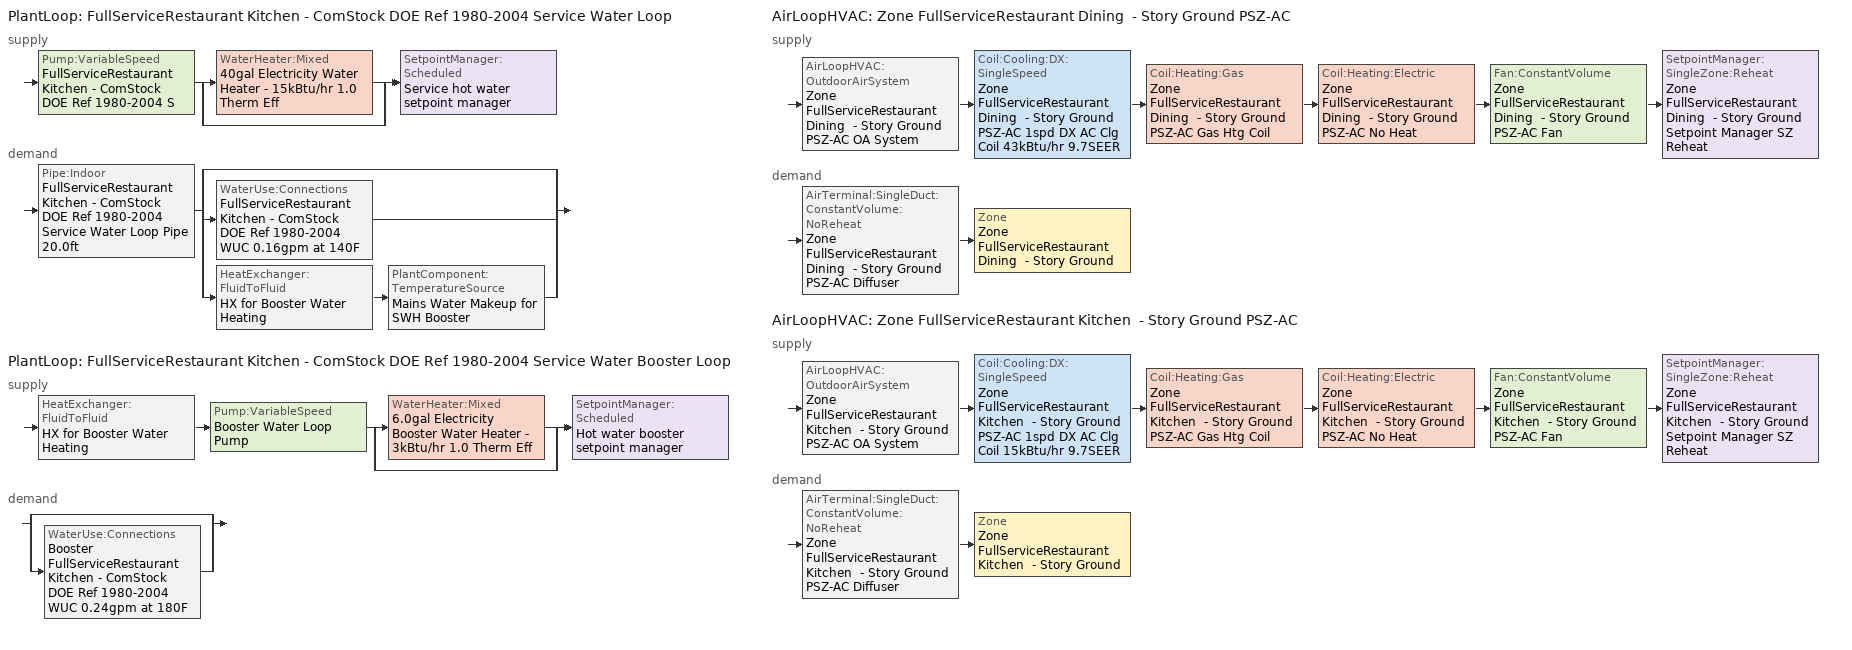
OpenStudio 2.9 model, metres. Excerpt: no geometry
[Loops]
PlantLoop 'FullServiceRestaurant Kitchen - ComStock DOE Ref 1980-2004 Service Water Loop'
 supply: Pump:VariableSpeed 'FullServiceRestaurant Kitchen - ComStock DOE Ref 1980-2004 Service Water Loop Water Mains Pressure Driven' > split
  | WaterHeater:Mixed '40gal Electricity Water Heater - 15kBtu/hr 1.0 Therm Eff'
  | bypass
  join > SetpointManager:Scheduled 'Service hot water setpoint manager'
 demand: Pipe:Indoor 'FullServiceRestaurant Kitchen - ComStock DOE Ref 1980-2004 Service Water Loop Pipe 20.0ft' > split
  | bypass
  | WaterUse:Connections 'FullServiceRestaurant Kitchen - ComStock DOE Ref 1980-2004 WUC 0.16gpm at 140F'
  | HeatExchanger:FluidToFluid 'HX for Booster Water Heating' > PlantComponent:TemperatureSource 'Mains Water Makeup for SWH Booster'
PlantLoop 'FullServiceRestaurant Kitchen - ComStock DOE Ref 1980-2004 Service Water Booster Loop'
 supply: HeatExchanger:FluidToFluid 'HX for Booster Water Heating' > Pump:VariableSpeed 'Booster Water Loop Pump' > split
  | WaterHeater:Mixed '6.0gal Electricity Booster Water Heater - 3kBtu/hr 1.0 Therm Eff'
  | bypass
  join > SetpointManager:Scheduled 'Hot water booster setpoint manager'
 demand: split
  | bypass
  | WaterUse:Connections 'Booster FullServiceRestaurant Kitchen - ComStock DOE Ref 1980-2004 WUC 0.24gpm at 180F'
AirLoopHVAC 'Zone FullServiceRestaurant Dining  - Story Ground PSZ-AC'
 supply: AirLoopHVAC:OutdoorAirSystem 'Zone FullServiceRestaurant Dining  - Story Ground PSZ-AC OA System' > Coil:Cooling:DX:SingleSpeed 'Zone FullServiceRestaurant Dining  - Story Ground PSZ-AC 1spd DX AC Clg Coil 43kBtu/hr 9.7SEER' > Coil:Heating:Gas 'Zone FullServiceRestaurant Dining  - Story Ground PSZ-AC Gas Htg Coil' > Coil:Heating:Electric 'Zone FullServiceRestaurant Dining  - Story Ground PSZ-AC No Heat' > Fan:ConstantVolume 'Zone FullServiceRestaurant Dining  - Story Ground PSZ-AC Fan' > SetpointManager:SingleZone:Reheat 'Zone FullServiceRestaurant Dining  - Story Ground Setpoint Manager SZ Reheat'
 demand: AirTerminal:SingleDuct:ConstantVolume:NoReheat 'Zone FullServiceRestaurant Dining  - Story Ground PSZ-AC Diffuser' > Zone 'Zone FullServiceRestaurant Dining  - Story Ground'
AirLoopHVAC 'Zone FullServiceRestaurant Kitchen  - Story Ground PSZ-AC'
 supply: AirLoopHVAC:OutdoorAirSystem 'Zone FullServiceRestaurant Kitchen  - Story Ground PSZ-AC OA System' > Coil:Cooling:DX:SingleSpeed 'Zone FullServiceRestaurant Kitchen  - Story Ground PSZ-AC 1spd DX AC Clg Coil 15kBtu/hr 9.7SEER' > Coil:Heating:Gas 'Zone FullServiceRestaurant Kitchen  - Story Ground PSZ-AC Gas Htg Coil' > Coil:Heating:Electric 'Zone FullServiceRestaurant Kitchen  - Story Ground PSZ-AC No Heat' > Fan:ConstantVolume 'Zone FullServiceRestaurant Kitchen  - Story Ground PSZ-AC Fan' > SetpointManager:SingleZone:Reheat 'Zone FullServiceRestaurant Kitchen  - Story Ground Setpoint Manager SZ Reheat'
 demand: AirTerminal:SingleDuct:ConstantVolume:NoReheat 'Zone FullServiceRestaurant Kitchen  - Story Ground PSZ-AC Diffuser' > Zone 'Zone FullServiceRestaurant Kitchen  - Story Ground'
[Construction]
Uninsulated copper pipe 0.75in type L: Copper pipe 0.75in type L
[Material]
Copper pipe 0.75in type L: Roughness=Smooth; Thickness {m}=0.001143; Conductivity {W/m-K}=386; Density {kg/m3}=8906.27; Specific Heat {J/kg-K}=385.1856; Thermal Absorptance=0.9; Solar Absorptance=0.7; Visible Absorptance=0.7
[Sizing:Zone] Zone Cooling Design Supply Air Temperature Input Method=SupplyAirTemperature; Zone Cooling Design Supply Air Temperature {C}=12.7778; Zone Cooling Design Supply Air Temperature Difference {deltaC}=11.11; Zone Heating Design Supply Air Temperature Input Method=SupplyAirTemperature; Zone Heating Design Supply Air Temperature {C}=50; Zone Heating Design Supply Air Temperature Difference {deltaC}=11.11; Zone Cooling Design Supply Air Humidity Ratio {kg-H2O/kg-air}=0.0085; Zone Heating Design Supply Air Humidity Ratio {kg-H2O/kg-air}=0.008; Cooling Design Air Flow Method=DesignDay; Heating Design Air Flow Method=DesignDay; Account for Dedicated Outdoor Air System=No; Dedicated Outdoor Air System Control Strategy=NeutralSupplyAir; Dedicated Outdoor Air Low Setpoint Temperature for Design {C}=autosize; Dedicated Outdoor Air High Setpoint Temperature for Design {C}=autosize
Zone FullServiceRestaurant Dining  - Story Ground; Zone FullServiceRestaurant Kitchen  - Story Ground
[Zone equipment]
Zone FullServiceRestaurant Dining  - Story Ground: Zone FullServiceRestaurant Kitchen  - Story Ground Transfer Air Source, Zone FullServiceRestaurant Dining  - Story Ground PSZ-AC Diffuser
Zone FullServiceRestaurant Kitchen  - Story Ground: Zone FullServiceRestaurant Kitchen  - Story Ground Exhaust Fan, Zone FullServiceRestaurant Kitchen  - Story Ground PSZ-AC Diffuser
[Fan:ZoneExhaust] Availability Schedule=RestaurantSitDown Kitchen_Exhaust_SCH; Fan Total Efficiency=0.0660786; Pressure Rise {Pa}=124.544; System Availability Manager Coupling Mode=Decoupled
Name | Maximum Flow Rate {m3/s} | Flow Fraction Schedule | Balanced Exhaust Fraction Schedule
Zone FullServiceRestaurant Kitchen  - Story Ground Exhaust Fan | 0.0901231 | RestaurantSitDown Kitchen_Exhaust_SCH | RestaurantSitDown Kitchen Exhaust Fan Balanced Exhaust Fraction Schedule
Zone FullServiceRestaurant Kitchen  - Story Ground Transfer Air Source | 0.0841489
[WaterUse:Connections]
Name | Water Use Equipment Name 1
Booster FullServiceRestaurant Kitchen - ComStock DOE Ref 1980-2004 WUC 0.24gpm at 180F | Booster FullServiceRestaurant Kitchen - ComStock DOE Ref 1980-2004 Service Water Use 0.24gpm at 180F
FullServiceRestaurant Kitchen - ComStock DOE Ref 1980-2004 WUC 0.16gpm at 140F | FullServiceRestaurant Kitchen - ComStock DOE Ref 1980-2004 Service Water Use 0.16gpm at 140F
[WaterUse:Equipment:Definition] Sensible Fraction Schedule=Fraction Sensible - 0.2; Latent Fraction Schedule=Fraction Latent - 0.05
Name | Peak Flow Rate {m3/s} | Target Temperature Schedule
Booster FullServiceRestaurant Kitchen - ComStock DOE Ref 1980-2004 Service Water Use Def 0.24gpm | 1.52503e-05 | Mixed Water At Faucet Temp - 180F
FullServiceRestaurant Kitchen - ComStock DOE Ref 1980-2004 Service Water Use Def 0.16gpm | 1.01668e-05 | Mixed Water At Faucet Temp - 140F
[WaterUse:Equipment] Flow Rate Fraction Schedule=RestaurantSitDown BLDG_SWH_SCH
Name | Water Use Equipment Definition
Booster FullServiceRestaurant Kitchen - ComStock DOE Ref 1980-2004 Service Water Use 0.24gpm at 180F | Booster FullServiceRestaurant Kitchen - ComStock DOE Ref 1980-2004 Service Water Use Def 0.24gpm
FullServiceRestaurant Kitchen - ComStock DOE Ref 1980-2004 Service Water Use 0.16gpm at 140F | FullServiceRestaurant Kitchen - ComStock DOE Ref 1980-2004 Service Water Use Def 0.16gpm
[PlantLoop] Glycol Concentration=0; Plant Loop Volume {m3}=Autocalculate; Load Distribution Scheme=Optimal
Name | Maximum Loop Temperature {C} | Minimum Loop Temperature {C}
FullServiceRestaurant Kitchen - ComStock DOE Ref 1980-2004 Service Water Loop | 60 | 10
FullServiceRestaurant Kitchen - ComStock DOE Ref 1980-2004 Service Water Booster Loop
[Sizing:Plant] Loop Type=Heating; Loop Design Temperature Difference {deltaC}=5; Sizing Option=NonCoincident; Zone Timesteps in Averaging Window=1; Coincident Sizing Factor Mode=None
Name | Design Loop Exit Temperature {C}
FullServiceRestaurant Kitchen - ComStock DOE Ref 1980-2004 Service Water Loop | 60
FullServiceRestaurant Kitchen - ComStock DOE Ref 1980-2004 Service Water Booster Loop | 82.2222
[SetpointManager:Scheduled] Control Variable=Temperature
Name | Schedule | Setpoint Node or NodeList
Service hot water setpoint manager | Service Water Loop Temp - 140F | FullServiceRestaurant Kitchen - ComStock DOE Ref 1980-2004 Service Water Loop Supply Outlet Node
Hot water booster setpoint manager | Service Water Booster Temp - 180.00000000000006F | FullServiceRestaurant Kitchen - ComStock DOE Ref 1980-2004 Service Water Booster Loop Supply Outlet Node
[Pump:VariableSpeed] Pump Control Type=Continuous; Skin Loss Radiative Fraction=0.5; Design Power Sizing Method=PowerPerFlowPerPressure; Design Electric Power per Unit Flow Rate {W/(m3/s)}=348701.1; Design Shaft Power per Unit Flow Rate per Unit Head {W-s/m3-Pa}=1.28205; Design Minimum Flow Rate Fraction=0
Name | Rated Pump Head {Pa} | Motor Efficiency | Rated Power Consumption {W} | Minimum Flow Rate {m3/s}
FullServiceRestaurant Kitchen - ComStock DOE Ref 1980-2004 Service Water Loop Water Mains Pressure Driven | 0.001 | 0.825
Booster Water Loop Pump | 0 | 1 | 0 | 0
[WaterHeater:Mixed] Deadband Temperature Difference {deltaC}=2; Heater Control Type=Cycle; Heater Fuel Type=Electricity; Heater Thermal Efficiency=1; Off Cycle Parasitic Fuel Consumption Rate {W}=0; Off Cycle Parasitic Fuel Type=Electricity; Off Cycle Parasitic Heat Fraction to Tank=0; On Cycle Parasitic Fuel Consumption Rate {W}=0; On Cycle Parasitic Fuel Type=Electricity; On Cycle Parasitic Heat Fraction to Tank=0; Ambient Temperature Indicator=Schedule; Use Side Effectiveness=1; Source Side Effectiveness=1; Use Side Design Flow Rate {m3/s}=autosize; Source Side Design Flow Rate {m3/s}=autosize; Indirect Water Heating Recovery Time {hr}=1.5; Source Side Flow Control Mode=IndirectHeatPrimarySetpoint
Name | Tank Volume {m3} | Setpoint Temperature Schedule | Maximum Temperature Limit {C} | Heater Maximum Capacity {W} | Ambient Temperature Schedule | Off Cycle Loss Coefficient to Ambient Temperature {W/K} | On Cycle Loss Coefficient to Ambient Temperature {W/K}
40gal Electricity Water Heater - 15kBtu/hr 1.0 Therm Eff | 0.151416 | Service Water Loop Temp - 140F | 60 | 4463.02 | Water Heater Ambient Temp Schedule - 70f | 1.87331 | 1.87331
6.0gal Electricity Booster Water Heater - 3kBtu/hr 1.0 Therm Eff | 0.0227125 | Service Water Booster Temp - 180.00000000000006F | 82.2222 | 856.9 | Water Heater Ambient Temp Schedule - 70.0 | 2.26162 | 2.26162
[Pipe:Indoor]
FullServiceRestaurant Kitchen - ComStock DOE Ref 1980-2004 Service Water Loop Pipe 20.0ft: Construction=Uninsulated copper pipe 0.75in type L; Environment Type=Schedule; Ambient Temperature Schedule=FullServiceRestaurant Kitchen - ComStock DOE Ref 1980-2004 Service Water Loop Piping Air Temp - 70F; Ambient Air Velocity Schedule=FullServiceRestaurant Kitchen - ComStock DOE Ref 1980-2004 Service Water Loop Piping Air Velocity - 0.67mph; Pipe Inside Diameter {m}=0.019939; Pipe Length {m}=6.096
[HeatExchanger:FluidToFluid]
HX for Booster Water Heating: Loop Demand Side Design Flow Rate {m3/s}=autosize; Loop Supply Side Design Flow Rate {m3/s}=autosize; Heat Exchange Model Type=Ideal; Heat Exchanger U-Factor Times Area Value {W/K}=autosize; Control Type=UncontrolledOn; Minimum Temperature Difference to Activate Heat Exchanger {deltaC}=0.01; Heat Transfer Metering End Use Type=LoopToLoop; Component Override Cooling Control Temperature Mode=Loop; Sizing Factor=1; Operation Minimum Temperature Limit {C}=0; Operation Maximum Temperature Limit {C}=100
[PlantComponent:TemperatureSource]
Mains Water Makeup for SWH Booster: Design Volume Flow Rate {m3/s}=autosize; Temperature Specification Type=Scheduled; Source Temperature {C}=8; Source Temperature Schedule=Mains Water Temperature
[AirLoopHVAC] Design Supply Air Flow Rate {m3/s}=AutoSize
Name | Availability Schedule
Zone FullServiceRestaurant Dining  - Story Ground PSZ-AC | Zone FullServiceRestaurant Dining  - Story Ground PSZ-AC Occ Sch
Zone FullServiceRestaurant Kitchen  - Story Ground PSZ-AC | Zone FullServiceRestaurant Kitchen  - Story Ground PSZ-AC Occ Sch
[Sizing:System] Type of Load to Size On=Sensible; Design Outdoor Air Flow Rate {m3/s}=Autosize; Central Heating Maximum System Air Flow Ratio=1; Preheat Design Temperature {C}=7.22222; Preheat Design Humidity Ratio {kg-H2O/kg-Air}=0.008; Precool Design Temperature {C}=12.7778; Precool Design Humidity Ratio {kg-H2O/kg-Air}=0.008; Central Cooling Design Supply Air Temperature {C}=12.7778; Central Heating Design Supply Air Temperature {C}=50; Sizing Option=Coincident; 100% Outdoor Air in Cooling=No; 100% Outdoor Air in Heating=No; Central Cooling Design Supply Air Humidity Ratio {kg-H2O/kg-Air}=0.0085; Central Heating Design Supply Air Humidity Ratio {kg-H2O/kg-Air}=0.008; Cooling Design Air Flow Method=DesignDay; Cooling Design Air Flow Rate {m3/s}=0; Heating Design Air Flow Method=DesignDay; Heating Design Air Flow Rate {m3/s}=0; System Outdoor Air Method=ZoneSum; Zone Maximum Outdoor Air Fraction=1; Cooling Supply Air Flow Rate Per Floor Area {m3/s-m2}=0.00996765; Cooling Fraction of Autosized Cooling Supply Air Flow Rate=1; Cooling Supply Air Flow Rate Per Unit Cooling Capacity {m3/s-W}=3.94755e-05; Heating Supply Air Flow Rate Per Floor Area {m3/s-m2}=0.00996765; Heating Fraction of Autosized Heating Supply Air Flow Rate=1; Heating Fraction of Autosized Cooling Supply Air Flow Rate=1; Heating Supply Air Flow Rate Per Unit Heating Capacity {m3/s-W}=3.15882e-05; Cooling Design Capacity Method=CoolingDesignCapacity; Cooling Design Capacity {W}=autosize; Cooling Design Capacity Per Floor Area {W/m2}=234.7; Fraction of Autosized Cooling Design Capacity=1; Heating Design Capacity Method=HeatingDesignCapacity; Heating Design Capacity {W}=autosize; Heating Design Capacity Per Floor Area {W/m2}=157; Fraction of Autosized Heating Design Capacity=1; Central Cooling Capacity Control Method=OnOff
Zone FullServiceRestaurant Dining  - Story Ground PSZ-AC; Zone FullServiceRestaurant Kitchen  - Story Ground PSZ-AC
[SetpointManager:SingleZone:Reheat] Minimum Supply Air Temperature {C}=12.7778; Maximum Supply Air Temperature {C}=50
Name | Control Zone | Setpoint Node or NodeList
Zone FullServiceRestaurant Dining  - Story Ground Setpoint Manager SZ Reheat | Zone FullServiceRestaurant Dining  - Story Ground | Zone FullServiceRestaurant Dining  - Story Ground PSZ-AC Supply Outlet Node
Zone FullServiceRestaurant Kitchen  - Story Ground Setpoint Manager SZ Reheat | Zone FullServiceRestaurant Kitchen  - Story Ground | Zone FullServiceRestaurant Kitchen  - Story Ground PSZ-AC Supply Outlet Node
[Fan:ConstantVolume] Availability Schedule=Always On Discrete; Fan Total Efficiency=0.53625; Pressure Rise {Pa}=622.722; Maximum Flow Rate {m3/s}=AutoSize; Motor Efficiency=0.825; Motor In Airstream Fraction=1
Zone FullServiceRestaurant Dining  - Story Ground PSZ-AC Fan; Zone FullServiceRestaurant Kitchen  - Story Ground PSZ-AC Fan
[Coil:Heating:Gas] Availability Schedule=Always On Discrete; Gas Burner Efficiency=0.8; Nominal Capacity {W}=AutoSize; Parasitic Electric Load {W}=0; Parasitic Gas Load {W}=0
Zone FullServiceRestaurant Dining  - Story Ground PSZ-AC Gas Htg Coil; Zone FullServiceRestaurant Kitchen  - Story Ground PSZ-AC Gas Htg Coil
[Coil:Heating:Electric] Availability Schedule=Always Off Discrete; Efficiency=1; Nominal Capacity {W}=0
Zone FullServiceRestaurant Dining  - Story Ground PSZ-AC No Heat; Zone FullServiceRestaurant Kitchen  - Story Ground PSZ-AC No Heat
[Coil:Cooling:DX:SingleSpeed] Availability Schedule=Always On Discrete; Rated Total Cooling Capacity {W}=autosize; Rated Sensible Heat Ratio=autosize; Rated COP {W/W}=3.14722; Rated Air Flow Rate {m3/s}=autosize; Rated Evaporator Fan Power Per Volume Flow Rate {W/(m3/s)}=773.3; Total Cooling Capacity Function of Temperature Curve=DOE Ref DX Clg Coil Cool-Cap-fT; Total Cooling Capacity Function of Flow Fraction Curve=DOE Ref DX Clg Coil Cool-CAP-fFlow; Energy Input Ratio Function of Temperature Curve=DOE Ref DX Clg Coil Cool-EIR-fT; Energy Input Ratio Function of Flow Fraction Curve=DOE Ref DX Clg Coil Cool-EIR-fFlow; Part Load Fraction Correlation Curve=DOE Ref DX Clg Coil Cool-PLF-fPLR; Condenser Type=AirCooled; Evaporative Condenser Effectiveness=0; Evaporative Condenser Air Flow Rate {m3/s}=Autosize; Evaporative Condenser Pump Rated Power Consumption {W}=Autosize; Crankcase Heater Capacity {W}=0; Maximum Outdoor Dry-Bulb Temperature for Crankcase Heater Operation {C}=0; Basin Heater Capacity {W/K}=0; Basin Heater Setpoint Temperature {C}=10
Zone FullServiceRestaurant Dining  - Story Ground PSZ-AC 1spd DX AC Clg Coil 43kBtu/hr 9.7SEER; Zone FullServiceRestaurant Kitchen  - Story Ground PSZ-AC 1spd DX AC Clg Coil 15kBtu/hr 9.7SEER
[Controller:OutdoorAir] Minimum Outdoor Air Flow Rate {m3/s}=autosize; Maximum Outdoor Air Flow Rate {m3/s}=Autosize; Economizer Control Type=NoEconomizer; Economizer Control Action Type=ModulateFlow; Economizer Maximum Limit Dry-Bulb Temperature {C}=28; Economizer Maximum Limit Enthalpy {J/kg}=64000; Lockout Type=LockoutWithCompressor; Minimum Limit Type=FixedMinimum; Minimum Outdoor Air Schedule=Always On Discrete; High Humidity Control=No; Heat Recovery Bypass Control Type=BypassWhenWithinEconomizerLimits
Name | Controller Mechanical Ventilation
Zone FullServiceRestaurant Dining  - Story Ground PSZ-AC OA System Controller | Controller Mechanical Ventilation 1
Zone FullServiceRestaurant Kitchen  - Story Ground PSZ-AC OA System Controller | Controller Mechanical Ventilation 2
[Controller:MechanicalVentilation] Availability Schedule=Always On Discrete; System Outdoor Air Method=ZoneSum
Controller Mechanical Ventilation 1; Controller Mechanical Ventilation 2
[AirLoopHVAC:OutdoorAirSystem]
Name | Controller
Zone FullServiceRestaurant Dining  - Story Ground PSZ-AC OA System | Zone FullServiceRestaurant Dining  - Story Ground PSZ-AC OA System Controller
Zone FullServiceRestaurant Kitchen  - Story Ground PSZ-AC OA System | Zone FullServiceRestaurant Kitchen  - Story Ground PSZ-AC OA System Controller
[AirTerminal:SingleDuct:ConstantVolume:NoReheat] Availability Schedule=Always On Discrete; Maximum Air Flow Rate {m3/s}=AutoSize
Zone FullServiceRestaurant Dining  - Story Ground PSZ-AC Diffuser; Zone FullServiceRestaurant Kitchen  - Story Ground PSZ-AC Diffuser
[Schedule:Ruleset]
Name | Default Day Schedule | Summer Design Day Schedule | Winter Design Day Schedule
RestaurantSitDown Kitchen_Exhaust_SCH | RestaurantSitDown Kitchen_Exhaust_SCH Default | RestaurantSitDown Kitchen_Exhaust_SCH Summer Design Day | RestaurantSitDown Kitchen_Exhaust_SCH Winter Design Day
RestaurantSitDown Kitchen Exhaust Fan Balanced Exhaust Fraction Schedule | RestaurantSitDown Kitchen Exhaust Fan Balanced Exhaust Fraction Schedule Default | RestaurantSitDown Kitchen Exhaust Fan Balanced Exhaust Fraction Schedule Summer Design Day | RestaurantSitDown Kitchen Exhaust Fan Balanced Exhaust Fraction Schedule Winter Design Day
RestaurantSitDown BLDG_SWH_SCH | RestaurantSitDown BLDG_SWH_SCH Default | RestaurantSitDown BLDG_SWH_SCH Summer Design Day | RestaurantSitDown BLDG_SWH_SCH Winter Design Day
Fraction Sensible - 0.2 | Fraction Sensible - 0.2 Default
Fraction Latent - 0.05 | Fraction Latent - 0.05 Default
Mixed Water At Faucet Temp - 180F | Mixed Water At Faucet Temp - 180F Default
Mixed Water At Faucet Temp - 140F | Mixed Water At Faucet Temp - 140F Default
Service Water Loop Temp - 140F | Service Water Loop Temp - 140F Default
Water Heater Ambient Temp Schedule - 70f | Water Heater Ambient Temp Schedule - 70f Default
FullServiceRestaurant Kitchen - ComStock DOE Ref 1980-2004 Service Water Loop Piping Air Temp - 70F | FullServiceRestaurant Kitchen - ComStock DOE Ref 1980-2004 Service Water Loop Piping Air Temp - 70F Default
FullServiceRestaurant Kitchen - ComStock DOE Ref 1980-2004 Service Water Loop Piping Air Velocity - 0.67mph | FullServiceRestaurant Kitchen - ComStock DOE Ref 1980-2004 Service Water Loop Piping Air Velocity - 0.67mph Default
Service Water Booster Temp - 180.00000000000006F | Service Water Booster Temp - 180.00000000000006F Default
Water Heater Ambient Temp Schedule - 70.0 | Water Heater Ambient Temp Schedule - 70.0 Default
Zone FullServiceRestaurant Dining  - Story Ground PSZ-AC Occ Sch | Zone FullServiceRestaurant Dining  - Story Ground PSZ-AC Occ Sch Default | Zone FullServiceRestaurant Dining  - Story Ground PSZ-AC Occ Sch Summer Design Day | Zone FullServiceRestaurant Dining  - Story Ground PSZ-AC Occ Sch Winter Design Day
Zone FullServiceRestaurant Kitchen  - Story Ground PSZ-AC Occ Sch | Zone FullServiceRestaurant Kitchen  - Story Ground PSZ-AC Occ Sch Default | Zone FullServiceRestaurant Kitchen  - Story Ground PSZ-AC Occ Sch Summer Design Day | Zone FullServiceRestaurant Kitchen  - Story Ground PSZ-AC Occ Sch Winter Design Day
[Schedule:Day]
RestaurantSitDown Kitchen_Exhaust_SCH Default; RestaurantSitDown Kitchen_Exhaust_SCH Default 1; autogen RestaurantSitDown Kitchen_Exhaust_SCH 1_day_sch: Yes, 5, 0, 0, 24, 0, 1
RestaurantSitDown Kitchen_Exhaust_SCH Winter Design Day; RestaurantSitDown Kitchen_Exhaust_SCH Summer Design Day: 5, 0, 0, 24, 0, 1
RestaurantSitDown Kitchen Exhaust Fan Balanced Exhaust Fraction Schedule Default; RestaurantSitDown Kitchen Exhaust Fan Balanced Exhaust Fraction Schedule Default 1; autogen RestaurantSitDown Kitchen Exhaust Fan Balanced Exhaust Fraction Schedule 1_day_sch: Yes, 1, 0, 0.93371, 5, 0, 0, 24, 0, 0.93371
RestaurantSitDown Kitchen Exhaust Fan Balanced Exhaust Fraction Schedule Winter Design Day; RestaurantSitDown Kitchen Exhaust Fan Balanced Exhaust Fraction Schedule Summer Design Day: 1, 0, 0.93371, 5, 0, 0, 24, 0, 0.93371
RestaurantSitDown BLDG_SWH_SCH Default: Yes, 3, 45, 0, 3, 54, 0.025, 4, 4, 0.05, 4, 15, 0.075, 4, 25, 0.1, 4, 35, 0.125, 4, 45, 0.15, 4, 55, 0.225, 5, 5, 0.3, 5, 15, 0.375, 5, 25, 0.45, 5, 35, 0.525, 5, 45, 0.6, 5, 55, 0.591667, 6, 5, 0.583333, 6, 15, 0.575, 6, 25, 0.566667, 6, 35, 0.558333, 6, 45, 0.55, 6, 55, 0.533333, 7, 5, 0.516667, 7, 15, 0.5, 7, 25, 0.483333, 7, 35, 0.466667, 7, 45, 0.45, 7, 52, 0.4, 8, 0, 0.4, 8, 9, 0.391667, 8, 19, 0.383333, 8, 29, 0.375, 8, 39, 0.366667, 8, 49, 0.358333, 8, 59, 0.35, 9, 0, 0.35, 9, 9, 0.341667, 9, 19, 0.333333, 9, 29, 0.325, 9, 39, 0.316667, 9, 49, 0.308333, 9, 59, 0.3, 10, 0, 0.3, 12, 0, 0.3, 12, 9, 0.316667, 12, 19, 0.333333, 12, 29, 0.35, 12, 39, 0.366667, 12, 49, 0.383333, 12, 59, 0.4, 13, 0, 0.4, 13, 9, 0.425, 13, 19, 0.45, 13, 29, 0.475, 13, 39, 0.5, 13, 49, 0.525, 13, 59, 0.55, 14, 0, 0.55, 14, 7, 0.6, 14, 15, 0.55, 14, 24, 0.533333, 14, 34, 0.516667, 14, 44, 0.5, 14, 54, 0.483333, 15, 4, 0.466667, 15, 14, 0.45, 15, 15, 0.45, 15, 24, 0.416667, 15, 34, 0.383333, 15, 44, 0.35, 15, 54, 0.316667, 16, 4, 0.283333, 16, 15, 0.25, 16, 25, 0.241667, 16, 35, 0.233333, 16, 45, 0.225, 16, 55, 0.216667, 17, 5, 0.208333, 17, 15, 0.2, 17, 25, 0.166667, 17, 35, 0.133333, 17, 45, 0.1, 17, 55, 0.0666667, 18, 5, 0.0333333, 18, 15, 0, 24, 0, 0
RestaurantSitDown BLDG_SWH_SCH Summer Design Day: 1, 0, 0.2, 6, 0, 0, 7, 0, 0.15, 8, 0, 0.6, 9, 0, 0.55, 10, 0, 0.45, 11, 0, 0.4, 12, 0, 0.45, 13, 0, 0.4, 14, 0, 0.35, 17, 0, 0.3, 18, 0, 0.4, 19, 0, 0.55, 20, 0, 0.6, 21, 0, 0.5, 22, 0, 0.55, 23, 0, 0.45, 24, 0, 0.25
RestaurantSitDown BLDG_SWH_SCH Winter Design Day: 1, 0, 0.2, 6, 0, 0, 9, 0, 0.15, 10, 0, 0.5, 11, 0, 0.45, 13, 0, 0.5, 14, 0, 0.45, 16, 0, 0.4, 17, 0, 0.35, 18, 0, 0.4, 20, 0, 0.55, 21, 0, 0.5, 22, 0, 0.55, 23, 0, 0.4, 24, 0, 0.3
RestaurantSitDown BLDG_SWH_SCH WntrDsn|Sat Day: Yes, 0, 10, 0.233333, 0, 20, 0.216667, 0, 30, 0.2, 0, 40, 0.166667, 0, 50, 0.133333, 1, 0, 0.1, 1, 10, 0.0666667, 1, 20, 0.0333333, 1, 30, 0, 4, 30, 0, 4, 40, 0.00833333, 4, 50, 0.0166667, 5, 0, 0.025, 5, 10, 0.0333333, 5, 20, 0.0416667, 5, 30, 0.05, 5, 40, 0.0583333, 5, 50, 0.0666667, 6, 0, 0.075, 6, 10, 0.0833333, 6, 20, 0.0916667, 6, 30, 0.1, 6, 40, 0.108333, 6, 50, 0.116667, 7, 0, 0.125, 7, 10, 0.133333, 7, 20, 0.141667, 7, 30, 0.15, 8, 30, 0.15, 8, 39, 0.208333, 8, 49, 0.266667, 8, 59, 0.325, 9, 9, 0.383333, 9, 19, 0.441667, 9, 29, 0.5, 9, 30, 0.5, 9, 39, 0.491667, 9, 49, 0.483333, 9, 59, 0.475, 10, 9, 0.466667, 10, 19, 0.458333, 10, 29, 0.45, 10, 30, 0.45, 10, 39, 0.458333, 10, 49, 0.466667, 10, 59, 0.475, 11, 9, 0.483333, 11, 19, 0.491667, 11, 29, 0.5, 11, 30, 0.5, 12, 30, 0.5, 12, 39, 0.491667, 12, 49, 0.483333, 12, 59, 0.475, 13, 9, 0.466667, 13, 19, 0.458333, 13, 29, 0.45, 13, 30, 0.45, 13, 39, 0.441667, 13, 49, 0.433333, 13, 59, 0.425, 14, 9, 0.416667, 14, 19, 0.408333, 14, 29, 0.4, 14, 30, 0.4, 15, 30, 0.4, 15, 39, 0.391667, 15, 49, 0.383333, 15, 59, 0.375, 16, 9, 0.366667, 16, 19, 0.358333, 16, 30, 0.35, 16, 40, 0.358333, 16, 50, 0.366667, 17, 0, 0.375, 17, 10, 0.383333, 17, 20, 0.391667, 17, 30, 0.4, 17, 40, 0.425, 17, 50, 0.45, 18, 0, 0.475, 18, 10, 0.5, 18, 20, 0.525, 18, 30, 0.55, 19, 30, 0.55, 19, 40, 0.541667, 19, 50, 0.533333, 20, 0, 0.525, 20, 10, 0.516667, 20, 20, 0.508333, 20, 30, 0.5, 20, 40, 0.508333, 20, 50, 0.516667, 21, 0, 0.525, 21, 10, 0.533333, 21, 20, 0.541667, 21, 30, 0.55, 21, 40, 0.525, 21, 50, 0.5, 22, 0, 0.475, 22, 10, 0.45, 22, 20, 0.425, 22, 30, 0.4, 22, 40, 0.383333, 22, 50, 0.366667, 23, 0, 0.35, 23, 10, 0.333333, 23, 20, 0.316667, 23, 30, 0.3, 23, 40, 0.283333, 23, 50, 0.266667, 24, 0, 0.25
Fraction Sensible - 0.2 Default: 24, 0, 0.2
Fraction Latent - 0.05 Default: 24, 0, 0.05
Mixed Water At Faucet Temp - 180F Default; Service Water Booster Temp - 180.00000000000006F Default: 24, 0, 82.2222
Mixed Water At Faucet Temp - 140F Default; Service Water Loop Temp - 140F Default: 24, 0, 60
Water Heater Ambient Temp Schedule - 70f Default; FullServiceRestaurant Kitchen - ComStock DOE Ref 1980-2004 Service Water Loop Piping Air Temp - 70F Default; Water Heater Ambient Temp Schedule - 70.0 Default: 24, 0, 21.1111
FullServiceRestaurant Kitchen - ComStock DOE Ref 1980-2004 Service Water Loop Piping Air Velocity - 0.67mph Default: 24, 0, 0.3
RestaurantSitDown BLDG_SWH_SCH Default 1: Yes, 0, 10, 0.233333, 0, 20, 0.241667, 0, 30, 0.25, 0, 40, 0.208333, 0, 50, 0.166667, 1, 0, 0.125, 1, 10, 0.0833333, 1, 20, 0.0416667, 1, 30, 0, 4, 0, 0, 4, 10, 0.00625, 4, 20, 0.0125, 4, 30, 0.01875, 4, 40, 0.025, 4, 50, 0.03125, 5, 0, 0.0375, 5, 10, 0.04375, 5, 20, 0.05, 5, 30, 0.05625, 5, 40, 0.0625, 5, 50, 0.06875, 6, 0, 0.075, 6, 10, 0.08125, 6, 20, 0.0875, 6, 30, 0.09375, 6, 40, 0.1, 6, 50, 0.10625, 7, 0, 0.1125, 7, 10, 0.11875, 7, 20, 0.125, 7, 30, 0.13125, 7, 40, 0.1375, 7, 50, 0.14375, 8, 0, 0.15, 9, 0, 0.15, 9, 9, 0.179167, 9, 19, 0.208333, 9, 29, 0.2375, 9, 39, 0.266667, 9, 49, 0.295833, 9, 59, 0.325, 10, 9, 0.354167, 10, 19, 0.383333, 10, 29, 0.4125, 10, 39, 0.441667, 10, 49, 0.470833, 10, 59, 0.5, 11, 0, 0.5, 11, 9, 0.491667, 11, 19, 0.483333, 11, 29, 0.475, 11, 39, 0.466667, 11, 49, 0.458333, 11, 59, 0.45, 12, 9, 0.441667, 12, 19, 0.433333, 12, 29, 0.425, 12, 39, 0.416667, 12, 49, 0.408333, 12, 59, 0.4, 13, 0, 0.4, 13, 9, 0.391667, 13, 19, 0.383333, 13, 29, 0.375, 13, 39, 0.366667, 13, 49, 0.358333, 13, 59, 0.35, 14, 9, 0.341667, 14, 19, 0.333333, 14, 29, 0.325, 14, 39, 0.316667, 14, 49, 0.308333, 14, 59, 0.3, 15, 0, 0.3, 16, 30, 0.3, 16, 40, 0.316667, 16, 50, 0.333333, 17, 0, 0.35, 17, 10, 0.366667, 17, 20, 0.383333, 17, 30, 0.4, 17, 40, 0.416667, 17, 50, 0.433333, 18, 0, 0.45, 18, 10, 0.466667, 18, 20, 0.483333, 18, 30, 0.5, 19, 30, 0.5, 19, 40, 0.483333, 19, 50, 0.466667, 20, 0, 0.45, 20, 10, 0.433333, 20, 20, 0.416667, 20, 30, 0.4, 20, 40, 0.416667, 20, 50, 0.433333, 21, 0, 0.45, 21, 10, 0.466667, 21, 20, 0.483333, 21, 30, 0.5, 21, 40, 0.483333, 21, 50, 0.466667, 22, 0, 0.45, 22, 10, 0.433333, 22, 20, 0.416667, 22, 30, 0.4, 22, 40, 0.366667, 22, 50, 0.333333, 23, 0, 0.3, 23, 10, 0.266667, 23, 20, 0.233333, 23, 30, 0.2, 23, 40, 0.208333, 23, 50, 0.216667, 24, 0, 0.225
Zone FullServiceRestaurant Dining  - Story Ground PSZ-AC Occ Sch Default; Zone FullServiceRestaurant Kitchen  - Story Ground PSZ-AC Occ Sch Default: 4, 45, 0, 16, 35, 1, 24, 0, 0
Zone FullServiceRestaurant Dining  - Story Ground PSZ-AC Occ Sch Winter Design Day; Zone FullServiceRestaurant Dining  - Story Ground PSZ-AC Occ Sch Summer Design Day; Zone FullServiceRestaurant Kitchen  - Story Ground PSZ-AC Occ Sch Winter Design Day; Zone FullServiceRestaurant Kitchen  - Story Ground PSZ-AC Occ Sch Summer Design Day: 24, 0, 1
Zone FullServiceRestaurant Dining  - Story Ground PSZ-AC Occ Sch Saturday; Zone FullServiceRestaurant Kitchen  - Story Ground PSZ-AC Occ Sch Saturday: 6, 40, 0, 24, 0, 1
Zone FullServiceRestaurant Dining  - Story Ground PSZ-AC Occ Sch Sunday; Zone FullServiceRestaurant Kitchen  - Story Ground PSZ-AC Occ Sch Sunday: 6, 40, 0, 23, 50, 1, 24, 0, 0
[Schedule:Rule]
Schedule Rule 10: Schedule Ruleset=RestaurantSitDown BLDG_SWH_SCH; Rule Order=1; Day Schedule=RestaurantSitDown BLDG_SWH_SCH WntrDsn|Sat Day; Apply Saturday=Yes; Date Specification Type=DateRange; Start Month=1; Start Day=1; End Month=12; End Day=31
Schedule Rule 4: Schedule Ruleset=RestaurantSitDown Kitchen_Exhaust_SCH; Rule Order=0; Day Schedule=RestaurantSitDown Kitchen_Exhaust_SCH Default 1; Apply Saturday=Yes
Schedule Rule 7: Schedule Ruleset=RestaurantSitDown Kitchen Exhaust Fan Balanced Exhaust Fraction Schedule; Rule Order=0; Day Schedule=RestaurantSitDown Kitchen Exhaust Fan Balanced Exhaust Fraction Schedule Default 1; Apply Saturday=Yes
Schedule Rule 8: Schedule Ruleset=RestaurantSitDown BLDG_SWH_SCH; Rule Order=0; Day Schedule=RestaurantSitDown BLDG_SWH_SCH Default 1; Apply Sunday=Yes
autogen RestaurantSitDown Kitchen Exhaust Fan Balanced Exhaust Fraction Schedule 1: Schedule Ruleset=RestaurantSitDown Kitchen Exhaust Fan Balanced Exhaust Fraction Schedule; Rule Order=1; Day Schedule=autogen RestaurantSitDown Kitchen Exhaust Fan Balanced Exhaust Fraction Schedule 1_day_sch; Apply Saturday=Yes; Date Specification Type=SpecificDates; Apply Sunday=Yes; Apply Monday=Yes; Apply Tuesday=Yes; Apply Wednesday=Yes; Apply Thursday=Yes; Apply Friday=Yes; Specific Month 1=1; Specific Day 1=4; Specific Month 2=1; Specific Day 2=11; Specific Month 3=1; Specific Day 3=18; Specific Month 4=1; Specific Day 4=25; Specific Month 5=2; Specific Day 5=1; Specific Month 6=2; Specific Day 6=8; Specific Month 7=2; Specific Day 7=15; Specific Month 8=2; Specific Day 8=22; Specific Month 9=3; Specific Day 9=1; Specific Month 10=3; Specific Day 10=8; Specific Month 11=3; Specific Day 11=15; Specific Month 12=3; Specific Day 12=22; Specific Month 13=3; Specific Day 13=29; Specific Month 14=4; Specific Day 14=5; Specific Month 15=4; Specific Day 15=12; Specific Month 16=4; Specific Day 16=19; Specific Month 17=4; Specific Day 17=26; Specific Month 18=5; Specific Day 18=3; Specific Month 19=5; Specific Day 19=10; Specific Month 20=5; Specific Day 20=17; Specific Month 21=5; Specific Day 21=24; Specific Month 22=5; Specific Day 22=31; Specific Month 23=6; Specific Day 23=7; Specific Month 24=6; Specific Day 24=14; Specific Month 25=6; Specific Day 25=21; Specific Month 26=6; Specific Day 26=28; Specific Month 27=7; Specific Day 27=5; Specific Month 28=7; Specific Day 28=12; Specific Month 29=7; Specific Day 29=19; Specific Month 30=7; Specific Day 30=26; Specific Month 31=8; Specific Day 31=2; Specific Month 32=8; Specific Day 32=9; Specific Month 33=8; Specific Day 33=16; Specific Month 34=8; Specific Day 34=23; Specific Month 35=8; Specific Day 35=30; Specific Month 36=9; Specific Day 36=6; Specific Month 37=9; Specific Day 37=13; Specific Month 38=9; Specific Day 38=20; Specific Month 39=9; Specific Day 39=27; Specific Month 40=10; Specific Day 40=4; Specific Month 41=10; Specific Day 41=11; Specific Month 42=10; Specific Day 42=18; Specific Month 43=10; Specific Day 43=25; Specific Month 44=11; Specific Day 44=1; Specific Month 45=11; Specific Day 45=8; Specific Month 46=11; Specific Day 46=15; Specific Month 47=11; Specific Day 47=22; Specific Month 48=11; Specific Day 48=29; Specific Month 49=12; Specific Day 49=6; Specific Month 50=12; Specific Day 50=13; Specific Month 51=12; Specific Day 51=20; Specific Month 52=12; Specific Day 52=27
autogen RestaurantSitDown Kitchen_Exhaust_SCH 1: Schedule Ruleset=RestaurantSitDown Kitchen_Exhaust_SCH; Rule Order=1; Day Schedule=autogen RestaurantSitDown Kitchen_Exhaust_SCH 1_day_sch; Apply Saturday=Yes; Date Specification Type=SpecificDates; Apply Sunday=Yes; Apply Monday=Yes; Apply Tuesday=Yes; Apply Wednesday=Yes; Apply Thursday=Yes; Apply Friday=Yes; Specific Month 1=1; Specific Day 1=4; Specific Month 2=1; Specific Day 2=11; Specific Month 3=1; Specific Day 3=18; Specific Month 4=1; Specific Day 4=25; Specific Month 5=2; Specific Day 5=1; Specific Month 6=2; Specific Day 6=8; Specific Month 7=2; Specific Day 7=15; Specific Month 8=2; Specific Day 8=22; Specific Month 9=3; Specific Day 9=1; Specific Month 10=3; Specific Day 10=8; Specific Month 11=3; Specific Day 11=15; Specific Month 12=3; Specific Day 12=22; Specific Month 13=3; Specific Day 13=29; Specific Month 14=4; Specific Day 14=5; Specific Month 15=4; Specific Day 15=12; Specific Month 16=4; Specific Day 16=19; Specific Month 17=4; Specific Day 17=26; Specific Month 18=5; Specific Day 18=3; Specific Month 19=5; Specific Day 19=10; Specific Month 20=5; Specific Day 20=17; Specific Month 21=5; Specific Day 21=24; Specific Month 22=5; Specific Day 22=31; Specific Month 23=6; Specific Day 23=7; Specific Month 24=6; Specific Day 24=14; Specific Month 25=6; Specific Day 25=21; Specific Month 26=6; Specific Day 26=28; Specific Month 27=7; Specific Day 27=5; Specific Month 28=7; Specific Day 28=12; Specific Month 29=7; Specific Day 29=19; Specific Month 30=7; Specific Day 30=26; Specific Month 31=8; Specific Day 31=2; Specific Month 32=8; Specific Day 32=9; Specific Month 33=8; Specific Day 33=16; Specific Month 34=8; Specific Day 34=23; Specific Month 35=8; Specific Day 35=30; Specific Month 36=9; Specific Day 36=6; Specific Month 37=9; Specific Day 37=13; Specific Month 38=9; Specific Day 38=20; Specific Month 39=9; Specific Day 39=27; Specific Month 40=10; Specific Day 40=4; Specific Month 41=10; Specific Day 41=11; Specific Month 42=10; Specific Day 42=18; Specific Month 43=10; Specific Day 43=25; Specific Month 44=11; Specific Day 44=1; Specific Month 45=11; Specific Day 45=8; Specific Month 46=11; Specific Day 46=15; Specific Month 47=11; Specific Day 47=22; Specific Month 48=11; Specific Day 48=29; Specific Month 49=12; Specific Day 49=6; Specific Month 50=12; Specific Day 50=13; Specific Month 51=12; Specific Day 51=20; Specific Month 52=12; Specific Day 52=27
Zone FullServiceRestaurant Dining  - Story Ground PSZ-AC Occ Sch Saturday Rule: Schedule Ruleset=Zone FullServiceRestaurant Dining  - Story Ground PSZ-AC Occ Sch; Rule Order=1; Day Schedule=Zone FullServiceRestaurant Dining  - Story Ground PSZ-AC Occ Sch Saturday; Apply Saturday=Yes; Date Specification Type=DateRange; Start Month=1; Start Day=1; End Month=12; End Day=31
Zone FullServiceRestaurant Dining  - Story Ground PSZ-AC Occ Sch Sunday Rule: Schedule Ruleset=Zone FullServiceRestaurant Dining  - Story Ground PSZ-AC Occ Sch; Rule Order=0; Day Schedule=Zone FullServiceRestaurant Dining  - Story Ground PSZ-AC Occ Sch Sunday; Date Specification Type=DateRange; Start Month=1; Start Day=1; End Month=12; End Day=31; Apply Sunday=Yes
Zone FullServiceRestaurant Kitchen  - Story Ground PSZ-AC Occ Sch Saturday Rule: Schedule Ruleset=Zone FullServiceRestaurant Kitchen  - Story Ground PSZ-AC Occ Sch; Rule Order=1; Day Schedule=Zone FullServiceRestaurant Kitchen  - Story Ground PSZ-AC Occ Sch Saturday; Apply Saturday=Yes; Date Specification Type=DateRange; Start Month=1; Start Day=1; End Month=12; End Day=31
Zone FullServiceRestaurant Kitchen  - Story Ground PSZ-AC Occ Sch Sunday Rule: Schedule Ruleset=Zone FullServiceRestaurant Kitchen  - Story Ground PSZ-AC Occ Sch; Rule Order=0; Day Schedule=Zone FullServiceRestaurant Kitchen  - Story Ground PSZ-AC Occ Sch Sunday; Date Specification Type=DateRange; Start Month=1; Start Day=1; End Month=12; End Day=31; Apply Sunday=Yes
[Schedule:Constant]
Name | Value
Always On Discrete | 1
Mains Water Temperature | 10
Always Off Discrete | 0
[Curve:Biquadratic] Minimum Value of x=-100; Maximum Value of x=100; Minimum Value of y=-100; Maximum Value of y=100
Name | Coefficient1 Constant | Coefficient2 x | Coefficient3 x**2 | Coefficient4 y | Coefficient5 y**2 | Coefficient6 x*y
DOE Ref DX Clg Coil Cool-Cap-fT | 0.971212 | -0.0152755 | 0.00144345 | -0.00039321 | -6.8364e-06 | -0.000290596
DOE Ref DX Clg Coil Cool-EIR-fT | 0.286871 | 0.0239022 | -0.000810648 | 0.0134585 | 0.000338936 | -0.000487004
[Curve:Quadratic]
DOE Ref DX Clg Coil Cool-PLF-fPLR: Coefficient1 Constant=0.909496; Coefficient2 x=0.0986477; Coefficient3 x**2=-0.00819488; Minimum Value of x=0; Maximum Value of x=1
[Curve:Cubic] Coefficient1 Constant=1; Coefficient2 x=0; Coefficient3 x**2=0; Coefficient4 x**3=0; Minimum Value of x=-100; Maximum Value of x=100
DOE Ref DX Clg Coil Cool-CAP-fFlow; DOE Ref DX Clg Coil Cool-EIR-fFlow
